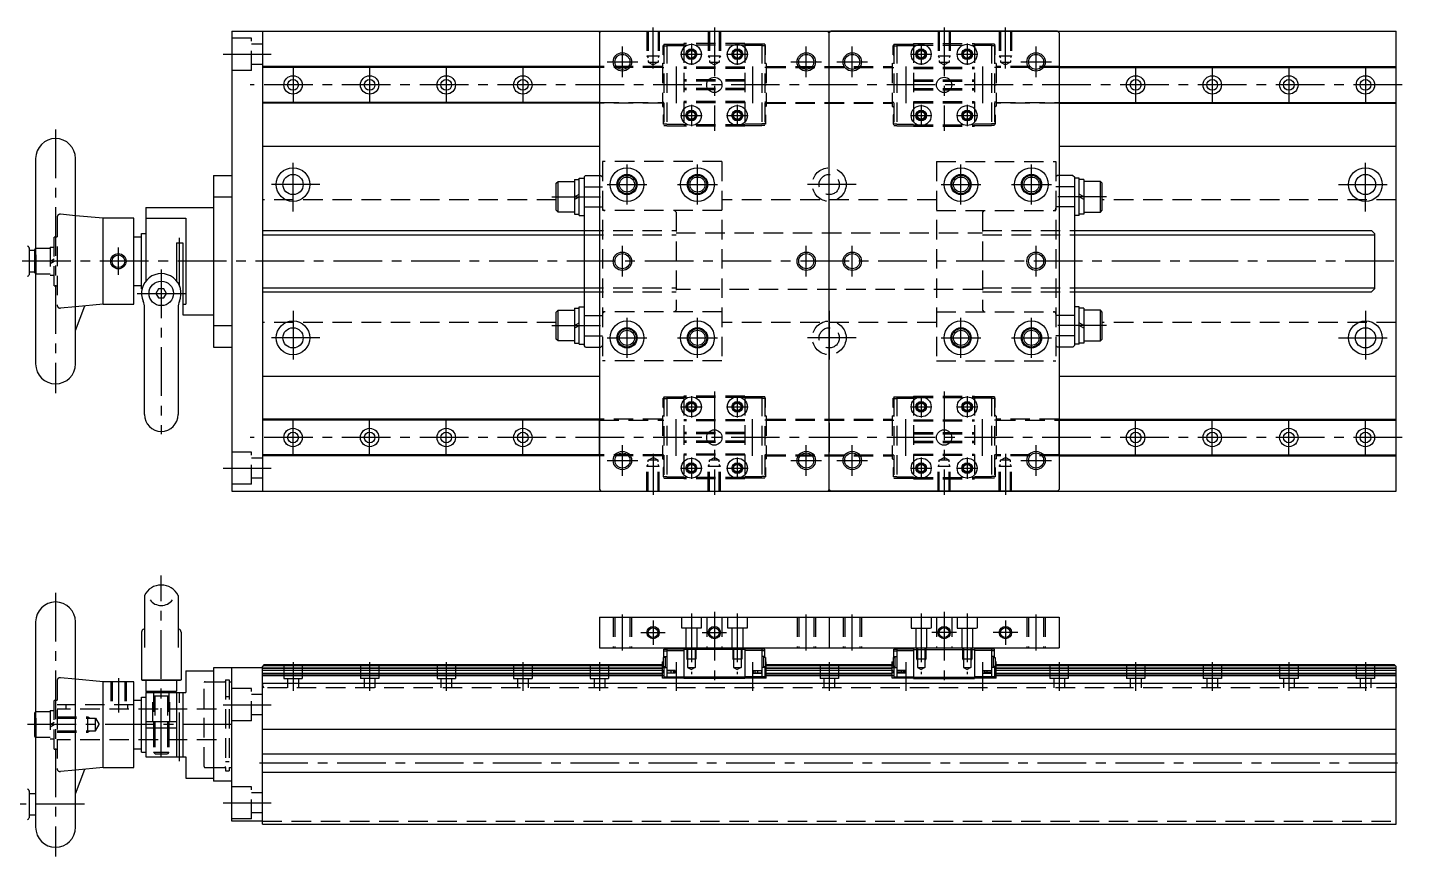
# Model space of a CAD drawing. Extents: x -2 to 727, y -8 to 277.
# Drawn here: x 277.2 to 726.6, y 7 to 277.3 of the extents above; entities that cross this region are included whole.
import ezdxf

# ---------------------------------------------------------------- set-up
doc = ezdxf.new("R2010")
doc.units = 0
doc.header["$LTSCALE"] = 0.5
doc.linetypes.add('CENTER', pattern=[50.8, 31.75, -6.35, 6.35, -6.35])
doc.linetypes.add('DASHED', pattern=[19.05, 12.7, -6.35])
for name, color, linetype in [('MSM_CENTER', 1, 'CENTER'), ('MSM_CONTINUOUS', 7, 'CONTINUOUS'), ('MSM_DASHED', 4, 'DASHED'), ('MSM_NARROW', 5, 'CONTINUOUS')]:
    doc.layers.add(name, color=color, linetype=linetype)

msp = doc.modelspace()

# ---------------------------------------------------------------- linework, layer by layer
at = {"layer": 'MSM_CENTER'}
for p, q in [((481.36, 264.01), (481.36, 277.34)), ((501.36, 277.34), (501.36, 243.64)), ((576.36, 277.34), (576.36, 243.64)), ((596.36, 264.01), (596.36, 277.34)), ((471.36, 261.14), (471.36, 271.14)), ((493.86, 272.14), (493.86, 265.14)), ((508.86, 272.14), (508.86, 265.14)), ((531.36, 261.14), (531.36, 271.14)), ((546.36, 261.14), (546.36, 271.14)), ((568.86, 272.14), (568.86, 265.14)), ((583.86, 272.14), (583.86, 265.14)), ((606.36, 261.14), (606.36, 271.14)), ((341.02, 268.64), (356.76, 268.64)), ((466.36, 266.14), (476.36, 266.14)), ((490.36, 268.64), (497.36, 268.64)), ((505.36, 268.64), (512.36, 268.64)), ((526.36, 266.14), (536.36, 266.14)), ((541.36, 266.14), (551.36, 266.14)), ((565.36, 268.64), (572.36, 268.64)), ((580.36, 268.64), (587.36, 268.64)), ((601.36, 266.14), (611.36, 266.14)), ((363.86, 264.64), (363.86, 252.64)), ((388.86, 264.64), (388.86, 252.64)), ((413.86, 264.64), (413.86, 252.64)), ((438.86, 264.64), (438.86, 252.64)), ((463.86, 264.64), (463.86, 252.64)), ((488.86, 264.64), (488.86, 252.64)), ((513.86, 264.64), (513.86, 252.64)), ((538.86, 253.84), (538.86, 263.44)), ((563.86, 264.64), (563.86, 252.64)), ((588.86, 264.64), (588.86, 252.64)), ((613.86, 264.64), (613.86, 252.64)), ((638.86, 264.64), (638.86, 252.64)), ((663.86, 264.64), (663.86, 252.64)), ((688.86, 264.64), (688.86, 252.64)), ((713.86, 264.64), (713.86, 252.64)), ((725.88, 258.64), (349.83, 258.64)), ((493.86, 252.14), (493.86, 245.14)), ((508.86, 252.14), (508.86, 245.14)), ((568.86, 252.14), (568.86, 245.14)), ((583.86, 252.14), (583.86, 245.14)), ((490.36, 248.64), (497.36, 248.64)), ((505.36, 248.64), (512.36, 248.64)), ((565.36, 248.64), (572.36, 248.64)), ((580.36, 248.64), (587.36, 248.64)), ((286.36, 244.14), (286.36, 158.14)), ((363.86, 217.34), (363.86, 234.94)), ((538.86, 217.34), (538.86, 234.94)), ((713.86, 217.34), (713.86, 234.94)), ((472.86, 219.64), (472.86, 232.64)), ((495.86, 219.64), (495.86, 232.64)), ((581.86, 219.64), (581.86, 232.64)), ((604.86, 219.64), (604.86, 232.64)), ((372.66, 226.14), (355.06, 226.14)), ((466.36, 226.14), (479.36, 226.14)), ((489.36, 226.14), (502.36, 226.14)), ((547.66, 226.14), (530.06, 226.14)), ((575.36, 226.14), (588.36, 226.14)), ((598.36, 226.14), (611.36, 226.14)), ((705.06, 226.14), (722.66, 226.14)), ((448.34, 222.14), (466.86, 222.14)), ((629.38, 222.14), (610.86, 222.14)), ((326.86, 192.99), (326.86, 208.81)), ((306.86, 196.64), (306.86, 205.64)), ((471.36, 196.14), (471.36, 206.14)), ((531.36, 196.14), (531.36, 206.14)), ((546.36, 196.14), (546.36, 206.14)), ((606.36, 196.14), (606.36, 206.14)), ((723.11, 201.14), (236.86, 201.14)), ((320.86, 198.47), (320.86, 144.76)), ((313.03, 190.64), (328.69, 190.64)), ((363.86, 184.94), (363.86, 167.34)), ((538.86, 184.94), (538.86, 167.34)), ((713.86, 184.94), (713.86, 167.34)), ((448.34, 180.14), (466.86, 180.14)), ((472.86, 169.64), (472.86, 182.64)), ((495.86, 169.64), (495.86, 182.64)), ((581.86, 169.64), (581.86, 182.64)), ((604.86, 169.64), (604.86, 182.64)), ((629.38, 180.14), (610.86, 180.14)), ((372.66, 176.14), (355.06, 176.14)), ((466.36, 176.14), (479.36, 176.14)), ((489.36, 176.14), (502.36, 176.14)), ((547.66, 176.14), (530.06, 176.14)), ((575.36, 176.14), (588.36, 176.14)), ((598.36, 176.14), (611.36, 176.14)), ((705.06, 176.14), (722.66, 176.14)), ((501.36, 158.64), (501.36, 124.93)), ((576.36, 158.64), (576.36, 124.93)), ((490.36, 153.64), (497.36, 153.64)), ((493.86, 157.14), (493.86, 150.14)), ((505.36, 153.64), (512.36, 153.64)), ((508.86, 157.14), (508.86, 150.14)), ((565.36, 153.64), (572.36, 153.64)), ((568.86, 157.14), (568.86, 150.14)), ((580.36, 153.64), (587.36, 153.64)), ((583.86, 157.14), (583.86, 150.14)), ((363.86, 137.64), (363.86, 149.64)), ((388.86, 137.64), (388.86, 149.64)), ((413.86, 137.64), (413.86, 149.64)), ((438.86, 137.64), (438.86, 149.64)), ((463.86, 137.64), (463.86, 149.64)), ((488.86, 137.64), (488.86, 149.64)), ((513.86, 137.64), (513.86, 149.64)), ((538.86, 148.44), (538.86, 138.84)), ((563.86, 137.64), (563.86, 149.64)), ((588.86, 137.64), (588.86, 149.64)), ((613.86, 137.64), (613.86, 149.64)), ((638.86, 137.64), (638.86, 149.64)), ((663.86, 137.64), (663.86, 149.64)), ((688.86, 137.64), (688.86, 149.64)), ((713.86, 137.64), (713.86, 149.64)), ((725.88, 143.64), (349.83, 143.64)), ((471.36, 131.14), (471.36, 141.14)), ((531.36, 131.14), (531.36, 141.14)), ((546.36, 131.14), (546.36, 141.14)), ((606.36, 131.14), (606.36, 141.14)), ((466.36, 136.14), (476.36, 136.14)), ((481.36, 138.27), (481.36, 124.93)), ((493.86, 137.14), (493.86, 130.14)), ((508.86, 137.14), (508.86, 130.14)), ((526.36, 136.14), (536.36, 136.14)), ((541.36, 136.14), (551.36, 136.14)), ((568.86, 137.14), (568.86, 130.14)), ((583.86, 137.14), (583.86, 130.14)), ((596.36, 138.27), (596.36, 124.93)), ((601.36, 136.14), (611.36, 136.14)), ((341.02, 133.64), (356.76, 133.64)), ((490.36, 133.64), (497.36, 133.64)), ((505.36, 133.64), (512.36, 133.64)), ((565.36, 133.64), (572.36, 133.64)), ((580.36, 133.64), (587.36, 133.64)), ((320.86, 39.5), (320.86, 98.6)), ((286.36, 93), (286.36, 7)), ((471.36, 74.12), (471.36, 85.88)), ((493.86, 86.23), (493.86, 66.42)), ((501.36, 86.75), (501.36, 63.5)), ((508.86, 86.23), (508.86, 66.42)), ((531.36, 74.12), (531.36, 85.88)), ((546.36, 74.12), (546.36, 85.88)), ((568.86, 86.23), (568.86, 66.42)), ((576.36, 86.75), (576.36, 63.5)), ((583.86, 86.23), (583.86, 66.42)), ((606.36, 74.12), (606.36, 85.88)), ((481.36, 84), (481.36, 76)), ((596.36, 84), (596.36, 76)), ((477.36, 80), (485.36, 80)), ((497.36, 80), (505.36, 80)), ((580.36, 80), (572.36, 80)), ((600.36, 80), (592.36, 80)), ((363.86, 70.32), (363.86, 60.98)), ((388.86, 70.32), (388.86, 60.98)), ((413.86, 70.32), (413.86, 60.98)), ((438.86, 70.32), (438.86, 60.98)), ((463.86, 70.32), (463.86, 60.98)), ((488.86, 70.32), (488.86, 60.98)), ((513.86, 70.32), (513.86, 60.98)), ((538.86, 70.32), (538.86, 60.98)), ((563.86, 70.32), (563.86, 60.98)), ((588.86, 70.32), (588.86, 60.98)), ((613.86, 70.32), (613.86, 60.98)), ((638.86, 70.32), (638.86, 60.98)), ((663.86, 70.32), (663.86, 60.98)), ((688.86, 70.32), (688.86, 60.98)), ((713.86, 70.32), (713.86, 60.98)), ((306.86, 65.11), (306.86, 53.98)), ((326.86, 38.07), (326.86, 61.95)), ((341.02, 56.5), (356.76, 56.5)), ((343.86, 50), (276.86, 50)), ((352.87, 37.5), (726.59, 37.5)), ((295.86, 24), (236.86, 24)), ((341.02, 24.5), (356.76, 24.5))]:
    msp.add_line(p, q, dxfattribs=at)
at = {"layer": 'MSM_CONTINUOUS'}
for p, q in [((343.86, 276.14), (343.86, 126.14)), ((343.86, 276.14), (723.86, 276.14)), ((353.86, 276.14), (353.86, 126.14)), ((463.86, 275.64), (464.36, 276.14)), ((463.86, 275.64), (463.86, 126.64)), ((464.36, 276.14), (538.36, 276.14)), ((538.86, 275.64), (538.36, 276.14)), ((538.86, 275.64), (539.36, 276.14)), ((538.86, 126.64), (538.86, 275.64)), ((613.36, 276.14), (539.36, 276.14)), ((613.86, 275.64), (613.36, 276.14)), ((613.86, 275.64), (613.86, 126.64)), ((723.86, 126.14), (723.86, 276.14)), ((463.86, 264.64), (353.86, 264.64)), ((463.86, 264.34), (353.86, 264.34)), ((613.86, 264.64), (723.86, 264.64)), ((613.86, 264.34), (723.86, 264.34)), ((463.86, 252.94), (353.86, 252.94)), ((463.86, 252.64), (353.86, 252.64)), ((613.86, 252.94), (723.86, 252.94)), ((613.86, 252.64), (723.86, 252.64)), ((353.86, 238.64), (463.86, 238.64)), ((613.86, 238.64), (723.86, 238.64)), ((279.86, 234.64), (279.86, 167.64)), ((292.86, 167.64), (292.86, 234.64)), ((337.86, 229.14), (343.86, 229.14)), ((337.86, 229.14), (337.86, 173.14)), ((449.76, 226.54), (450.36, 227.14)), ((449.76, 217.74), (449.76, 226.54)), ((450.36, 227.14), (455.76, 227.14)), ((450.36, 217.14), (450.36, 227.14)), ((455.76, 227.84), (457.26, 227.84)), ((455.76, 227.84), (455.76, 216.44)), ((457.26, 216.04), (457.26, 228.24)), ((457.26, 228.24), (458.86, 228.24)), ((459.36, 229.14), (458.86, 228.64)), ((458.86, 228.64), (458.86, 173.64)), ((459.36, 229.14), (463.86, 229.14)), ((618.36, 229.14), (613.86, 229.14)), ((618.36, 229.14), (618.86, 228.64)), ((618.86, 228.64), (618.86, 173.64)), ((620.46, 228.24), (618.86, 228.24)), ((620.46, 216.04), (620.46, 228.24)), ((621.96, 227.84), (620.46, 227.84)), ((621.96, 227.84), (621.96, 216.44)), ((627.36, 227.14), (621.96, 227.14)), ((627.96, 226.54), (627.36, 227.14)), ((627.36, 217.14), (627.36, 227.14)), ((627.96, 217.74), (627.96, 226.54)), ((337.86, 222.16), (343.86, 222.16)), ((455.76, 222.14), (457.26, 223)), ((455.76, 221.27), (457.26, 222.14)), ((621.96, 222.14), (620.46, 223)), ((621.96, 221.27), (620.46, 222.14)), ((301.86, 215.14), (292.86, 215.98)), ((315.86, 218.64), (315.86, 194.7)), ((315.86, 218.64), (337.86, 218.64)), ((450.36, 217.14), (449.76, 217.74)), ((455.76, 217.14), (450.36, 217.14)), ((455.76, 216.44), (457.26, 216.44)), ((457.26, 216.04), (458.86, 216.04)), ((620.46, 216.04), (618.86, 216.04)), ((621.96, 216.44), (620.46, 216.44)), ((621.96, 217.14), (627.36, 217.14)), ((627.36, 217.14), (627.96, 217.74)), ((301.86, 187.14), (301.86, 215.14)), ((311.86, 215.14), (301.86, 215.14)), ((311.86, 187.14), (311.86, 215.14)), ((315.86, 215.14), (328.86, 215.14)), ((328.86, 215.14), (328.86, 187.14)), ((311.86, 209.14), (314.36, 209.14)), ((314.36, 192.14), (314.36, 210.14)), ((314.36, 210.14), (315.86, 210.14)), ((325.86, 207.14), (325.86, 194.7)), ((325.86, 207.14), (327.86, 207.14)), ((327.86, 207.14), (327.86, 183.64)), ((353.86, 211.14), (458.86, 211.14)), ((618.86, 211.14), (715.86, 211.14)), ((715.86, 211.14), (716.86, 210.14)), ((716.86, 210.14), (716.86, 192.14)), ((277.86, 197.14), (277.86, 205.14)), ((279.56, 204.58), (277.86, 204.58)), ((279.56, 204.89), (279.86, 205.19)), ((279.56, 197.39), (279.56, 204.89)), ((277.86, 197.7), (279.56, 197.7)), ((279.86, 197.09), (279.56, 197.39)), ((314.36, 193.14), (311.86, 193.14)), ((314.36, 192.14), (314.59, 192.14)), ((320, 192.14), (319.13, 190.64)), ((319.13, 190.64), (320, 189.14)), ((321.73, 192.14), (320, 192.14)), ((320, 189.14), (321.73, 189.14)), ((322.59, 190.64), (321.73, 192.14)), ((321.73, 189.14), (322.59, 190.64)), ((353.86, 191.14), (458.86, 191.14)), ((618.86, 191.14), (715.86, 191.14)), ((716.86, 192.14), (715.86, 191.14)), ((301.86, 187.14), (292.86, 186.3)), ((292.86, 178.53), (295.87, 186.58)), ((301.86, 187.14), (311.86, 187.14)), ((315.36, 151.14), (315.36, 186.1)), ((326.37, 186.1), (326.37, 151.14)), ((327.86, 187.14), (328.86, 187.14)), ((449.76, 184.54), (450.36, 185.14)), ((449.76, 175.74), (449.76, 184.54)), ((450.36, 185.14), (455.76, 185.14)), ((450.36, 175.14), (450.36, 185.14)), ((455.76, 185.84), (457.26, 185.84)), ((455.76, 185.84), (455.76, 174.44)), ((457.26, 174.04), (457.26, 186.24)), ((457.26, 186.24), (458.86, 186.24)), ((620.46, 186.24), (618.86, 186.24)), ((620.46, 174.04), (620.46, 186.24)), ((621.96, 185.84), (620.46, 185.84)), ((621.96, 185.84), (621.96, 174.44)), ((627.36, 185.14), (621.96, 185.14)), ((627.96, 184.54), (627.36, 185.14)), ((627.36, 175.14), (627.36, 185.14)), ((627.96, 175.74), (627.96, 184.54)), ((327.86, 183.64), (337.86, 183.64)), ((337.86, 180.12), (343.86, 180.12)), ((455.76, 180.14), (457.26, 181)), ((455.76, 179.27), (457.26, 180.14)), ((621.96, 180.14), (620.46, 181)), ((621.96, 179.27), (620.46, 180.14)), ((450.36, 175.14), (449.76, 175.74)), ((627.36, 175.14), (627.96, 175.74)), ((337.86, 173.14), (343.86, 173.14)), ((455.76, 175.14), (450.36, 175.14)), ((455.76, 174.44), (457.26, 174.44)), ((457.26, 174.04), (458.86, 174.04)), ((459.36, 173.14), (458.86, 173.64)), ((459.36, 173.14), (463.86, 173.14)), ((618.36, 173.14), (613.86, 173.14)), ((618.36, 173.14), (618.86, 173.64)), ((620.46, 174.04), (618.86, 174.04)), ((621.96, 174.44), (620.46, 174.44)), ((621.96, 175.14), (627.36, 175.14)), ((353.86, 163.64), (463.86, 163.64)), ((613.86, 163.64), (723.86, 163.64)), ((463.86, 149.64), (353.86, 149.64)), ((463.86, 149.34), (353.86, 149.34)), ((613.86, 149.64), (723.86, 149.64)), ((613.86, 149.34), (723.86, 149.34)), ((463.86, 137.94), (353.86, 137.94)), ((463.86, 137.64), (353.86, 137.64)), ((613.86, 137.94), (723.86, 137.94)), ((613.86, 137.64), (723.86, 137.64)), ((343.86, 126.14), (723.86, 126.14)), ((463.86, 126.64), (464.36, 126.14)), ((464.36, 126.14), (538.36, 126.14)), ((538.86, 126.64), (538.36, 126.14)), ((538.86, 126.64), (539.36, 126.14)), ((613.36, 126.14), (539.36, 126.14)), ((613.86, 126.64), (613.36, 126.14)), ((315.36, 92.15), (315.36, 75.17)), ((326.37, 92.15), (326.37, 75.17)), ((279.86, 83.5), (279.86, 16.5)), ((292.86, 16.5), (292.86, 83.5)), ((315.15, 81.13), (315.36, 81.19)), ((326.58, 81.13), (326.37, 81.19)), ((463.86, 85), (463.86, 75)), ((463.86, 85), (613.86, 85)), ((538.86, 85), (538.86, 75)), ((613.86, 85), (613.86, 75)), ((314.42, 80.17), (314.42, 64.59)), ((327.3, 80.17), (327.3, 64.59)), ((463.86, 75), (613.86, 75)), ((484.91, 71.9), (484.91, 74.6)), ((484.91, 74.6), (485.91, 74.6)), ((484.91, 74.1), (485.91, 74.1)), ((484.91, 72.2), (485.91, 72.2)), ((485.31, 72.2), (485.31, 68.6)), ((485.91, 74.7), (485.91, 65.1)), ((485.91, 74.7), (491.41, 74.7)), ((485.91, 74.2), (491.41, 74.2)), ((491.41, 75), (491.41, 65)), ((511.31, 74.5), (491.41, 74.5)), ((511.31, 75), (511.31, 65)), ((516.81, 74.7), (511.31, 74.7)), ((516.81, 74.2), (511.31, 74.2)), ((516.81, 74.7), (516.81, 65.1)), ((517.81, 74.6), (516.81, 74.6)), ((517.81, 74.1), (516.81, 74.1)), ((517.81, 72.2), (516.81, 72.2)), ((517.41, 72.2), (517.41, 68.6)), ((517.81, 71.9), (517.81, 74.6)), ((559.91, 71.9), (559.91, 74.6)), ((559.91, 74.6), (560.91, 74.6)), ((559.91, 74.1), (560.91, 74.1)), ((559.91, 72.2), (560.91, 72.2)), ((560.31, 72.2), (560.31, 68.6)), ((560.91, 74.7), (560.91, 65.1)), ((560.91, 74.7), (566.41, 74.7)), ((560.91, 74.2), (566.41, 74.2)), ((566.41, 75), (566.41, 65)), ((566.41, 74.5), (586.31, 74.5)), ((586.31, 75), (586.31, 65)), ((591.81, 74.7), (586.31, 74.7)), ((591.81, 74.2), (586.31, 74.2)), ((591.81, 74.7), (591.81, 65.1)), ((592.81, 74.6), (591.81, 74.6)), ((592.81, 74.1), (591.81, 74.1)), ((592.81, 72.2), (591.81, 72.2)), ((592.41, 72.2), (592.41, 68.6)), ((592.81, 71.9), (592.81, 74.6)), ((328.86, 67.5), (337.86, 67.5)), ((328.86, 67.5), (328.86, 60.5)), ((337.86, 68.5), (337.86, 31.5)), ((353.86, 68.5), (337.86, 68.5)), ((343.86, 18.5), (343.86, 68.5)), ((354.36, 69.5), (353.86, 69)), ((353.86, 17.5), (353.86, 69)), ((484.41, 68.46), (353.86, 68.46)), ((484.41, 68.25), (353.86, 68.25)), ((484.41, 67.7), (353.86, 67.7)), ((484.41, 69.2), (354.06, 69.2)), ((484.41, 69.5), (354.36, 69.5)), ((484.41, 70.43), (484.71, 70.61)), ((484.41, 65.1), (484.41, 70.43)), ((484.41, 69.13), (484.71, 69.13)), ((484.91, 68.51), (484.41, 68.51)), ((484.91, 67.38), (484.41, 67.64)), ((484.91, 67.29), (484.41, 67.55)), ((484.71, 71.9), (484.71, 68.9)), ((485.31, 71.9), (484.71, 71.9)), ((484.71, 68.9), (485.31, 68.9)), ((484.91, 68.9), (484.91, 65.1)), ((484.91, 68.6), (485.91, 68.6)), ((488.61, 67.6), (485.91, 67.6)), ((488.11, 67.55), (486.26, 67.55)), ((486.71, 67.55), (486.71, 67.6)), ((487.17, 67.55), (487.17, 67.6)), ((487.31, 66.85), (487.31, 67.55)), ((488.11, 66.85), (488.11, 67.55)), ((488.61, 66.8), (488.61, 67.6)), ((514.11, 67.6), (516.81, 67.6)), ((514.11, 66.8), (514.11, 67.6)), ((516.46, 67.55), (514.61, 67.55)), ((514.61, 67.55), (514.61, 66.85)), ((515.41, 67.55), (515.41, 66.85)), ((515.55, 67.55), (515.55, 67.6)), ((516.01, 67.55), (516.01, 67.6)), ((517.81, 68.6), (516.81, 68.6)), ((518.01, 71.9), (517.41, 71.9)), ((517.41, 68.9), (518.01, 68.9)), ((517.81, 68.9), (517.81, 65.1)), ((517.81, 68.51), (518.31, 68.51)), ((517.81, 67.38), (518.31, 67.64)), ((517.81, 67.29), (518.31, 67.55)), ((518.01, 71.9), (518.01, 68.9)), ((518.31, 70.43), (518.01, 70.61)), ((518.31, 69.13), (518.01, 69.13)), ((518.31, 65.1), (518.31, 70.43)), ((559.41, 69.5), (518.31, 69.5)), ((559.41, 69.2), (518.31, 69.2)), ((559.41, 68.46), (518.31, 68.46)), ((559.41, 68.25), (518.31, 68.25)), ((559.41, 67.7), (518.31, 67.7)), ((559.41, 70.43), (559.71, 70.61)), ((559.41, 65.1), (559.41, 70.43)), ((559.41, 69.13), (559.71, 69.13)), ((559.91, 68.51), (559.41, 68.51)), ((559.91, 67.38), (559.41, 67.64)), ((559.91, 67.29), (559.41, 67.55)), ((559.71, 71.9), (560.31, 71.9)), ((559.71, 71.9), (559.71, 68.9)), ((560.31, 68.9), (559.71, 68.9)), ((559.91, 68.9), (559.91, 65.1)), ((559.91, 68.6), (560.91, 68.6)), ((563.61, 67.6), (560.91, 67.6)), ((561.26, 67.55), (563.11, 67.55)), ((561.71, 67.55), (561.71, 67.6)), ((562.17, 67.55), (562.17, 67.6)), ((562.31, 67.55), (562.31, 66.85)), ((563.11, 67.55), (563.11, 66.85)), ((563.61, 66.8), (563.61, 67.6)), ((589.11, 67.6), (591.81, 67.6)), ((589.11, 66.8), (589.11, 67.6)), ((589.61, 66.85), (589.61, 67.55)), ((589.61, 67.55), (591.46, 67.55)), ((590.41, 66.85), (590.41, 67.55)), ((590.55, 67.55), (590.55, 67.6)), ((591.01, 67.55), (591.01, 67.6)), ((592.81, 68.6), (591.81, 68.6)), ((592.41, 71.9), (593.01, 71.9)), ((593.01, 68.9), (592.41, 68.9)), ((592.81, 68.9), (592.81, 65.1)), ((592.81, 68.51), (593.31, 68.51)), ((592.81, 67.38), (593.31, 67.64)), ((592.81, 67.29), (593.31, 67.55)), ((593.01, 71.9), (593.01, 68.9)), ((593.31, 70.43), (593.01, 70.61)), ((593.31, 69.13), (593.01, 69.13)), ((593.31, 65.1), (593.31, 70.43)), ((723.36, 69.5), (593.31, 69.5)), ((723.66, 69.2), (593.31, 69.2)), ((723.86, 68.46), (593.31, 68.46)), ((723.86, 68.25), (593.31, 68.25)), ((723.86, 67.7), (593.31, 67.7)), ((723.36, 69.5), (723.86, 69)), ((723.86, 17.5), (723.86, 69)), ((301.86, 64), (292.86, 64.84)), ((301.86, 36), (301.86, 64)), ((311.86, 64), (301.86, 64)), ((311.86, 36), (311.86, 64)), ((314.42, 64.59), (314.62, 64.5)), ((314.42, 64.59), (327.3, 64.59)), ((314.62, 64.5), (327.1, 64.5)), ((315.86, 64.5), (315.86, 60.87)), ((325.86, 64.5), (325.86, 60.87)), ((327.3, 64.59), (327.1, 64.5)), ((484.41, 66.7), (353.86, 66.7)), ((484.41, 66.15), (353.86, 66.15)), ((484.41, 65.94), (353.86, 65.94)), ((353.86, 63.5), (723.86, 63.5)), ((484.91, 67.11), (484.41, 66.85)), ((484.91, 67.02), (484.41, 66.76)), ((484.91, 65.89), (484.41, 65.89)), ((491.41, 65.1), (484.41, 65.1)), ((484.91, 67.11), (484.91, 67.11)), ((484.91, 65.6), (491.41, 65.6)), ((488.61, 66.8), (485.91, 66.8)), ((486.26, 66.85), (488.11, 66.85)), ((486.71, 66.8), (486.71, 66.85)), ((487.17, 66.8), (487.17, 66.85)), ((511.31, 65.5), (491.41, 65.5)), ((511.31, 65), (491.41, 65)), ((517.81, 65.6), (511.31, 65.6)), ((518.31, 65.1), (511.31, 65.1)), ((514.11, 66.8), (516.81, 66.8)), ((514.61, 66.85), (516.46, 66.85)), ((515.55, 66.8), (515.55, 66.85)), ((516.01, 66.8), (516.01, 66.85)), ((517.81, 67.11), (518.31, 66.85)), ((517.81, 67.11), (517.81, 67.11)), ((517.81, 67.02), (518.31, 66.76)), ((517.81, 65.89), (518.31, 65.89)), ((559.41, 66.7), (518.31, 66.7)), ((559.41, 66.15), (518.31, 66.15)), ((559.41, 65.94), (518.31, 65.94)), ((559.91, 67.11), (559.41, 66.85)), ((559.91, 67.02), (559.41, 66.76)), ((559.91, 65.89), (559.41, 65.89)), ((566.41, 65.1), (559.41, 65.1)), ((559.91, 67.11), (559.91, 67.11)), ((559.91, 65.6), (566.41, 65.6)), ((563.61, 66.8), (560.91, 66.8)), ((563.11, 66.85), (561.26, 66.85)), ((561.71, 66.8), (561.71, 66.85)), ((562.17, 66.8), (562.17, 66.85)), ((566.41, 65.5), (586.31, 65.5)), ((566.41, 65), (586.31, 65)), ((592.81, 65.6), (586.31, 65.6)), ((593.31, 65.1), (586.31, 65.1)), ((589.11, 66.8), (591.81, 66.8)), ((591.46, 66.85), (589.61, 66.85)), ((590.55, 66.8), (590.55, 66.85)), ((591.01, 66.8), (591.01, 66.85)), ((592.81, 67.11), (592.81, 67.11)), ((592.81, 67.11), (593.31, 66.85)), ((592.81, 67.02), (593.31, 66.76)), ((592.81, 65.89), (593.31, 65.89)), ((723.86, 66.7), (593.31, 66.7)), ((723.86, 66.15), (593.31, 66.15)), ((723.86, 65.94), (593.31, 65.94)), ((314.36, 41), (314.36, 59)), ((314.36, 59), (315.86, 59)), ((315.86, 60.87), (325.86, 60.87)), ((316.23, 60.5), (315.86, 60.87)), ((315.86, 60.5), (315.86, 39.5)), ((315.86, 60.5), (328.86, 60.5)), ((325.5, 60.5), (325.86, 60.87)), ((325.86, 60.5), (325.86, 39.5)), ((327.86, 60.5), (327.86, 39.5)), ((279.56, 53.75), (279.86, 54.05)), ((311.86, 58), (314.36, 58)), ((279.56, 46.25), (279.56, 53.75)), ((315.86, 51), (325.86, 51)), ((318.36, 51), (318.36, 49)), ((323.36, 51), (323.36, 49)), ((279.86, 45.95), (279.56, 46.25)), ((315.86, 49), (325.86, 49)), ((353.86, 48.5), (723.86, 48.5)), ((314.36, 42), (311.86, 42)), ((314.36, 41), (315.86, 41)), ((353.86, 40.5), (723.86, 40.5)), ((301.86, 36), (292.86, 35.16)), ((301.86, 36), (311.86, 36)), ((315.86, 39.5), (328.86, 39.5)), ((328.86, 39.5), (328.86, 32.5)), ((292.86, 27.39), (295.87, 35.44)), ((328.86, 32.5), (337.86, 32.5)), ((343.86, 31.5), (337.86, 31.5)), ((353.86, 34.5), (723.86, 34.5)), ((277.86, 20), (277.86, 28)), ((279.86, 27.44), (277.86, 27.44)), ((277.86, 20.56), (279.86, 20.56)), ((353.86, 18.5), (343.86, 18.5)), ((353.86, 17.5), (723.86, 17.5))]:
    msp.add_line(p, q, dxfattribs=at)
for centre, radius in [((493.86, 268.64), 3.25), ((493.86, 268.64), 1.75), ((493.86, 268.64), 1.23), ((508.86, 268.64), 3.25), ((508.86, 268.64), 1.75), ((508.86, 268.64), 1.23), ((568.86, 268.64), 3.25), ((568.86, 268.64), 1.75), ((568.86, 268.64), 1.23), ((583.86, 268.64), 3.25), ((583.86, 268.64), 1.75), ((583.86, 268.64), 1.23), ((471.36, 266.14), 2.46), ((531.36, 266.14), 2.46), ((546.36, 266.14), 2.46), ((606.36, 266.14), 2.46), ((363.86, 258.64), 3), ((388.86, 258.64), 3), ((413.86, 258.64), 3), ((438.86, 258.64), 3), ((501.36, 258.64), 2.5), ((576.36, 258.64), 2.5), ((638.86, 258.64), 3), ((663.86, 258.64), 3), ((688.86, 258.64), 3), ((713.86, 258.64), 3), ((363.86, 258.64), 1.75), ((388.86, 258.64), 1.75), ((413.86, 258.64), 1.75), ((438.86, 258.64), 1.75), ((638.86, 258.64), 1.75), ((663.86, 258.64), 1.75), ((688.86, 258.64), 1.75), ((713.86, 258.64), 1.75), ((493.86, 248.64), 3.25), ((508.86, 248.64), 3.25), ((568.86, 248.64), 3.25), ((583.86, 248.64), 3.25), ((493.86, 248.64), 1.75), ((493.86, 248.64), 1.23), ((508.86, 248.64), 1.75), ((508.86, 248.64), 1.23), ((568.86, 248.64), 1.75), ((568.86, 248.64), 1.23), ((583.86, 248.64), 1.75), ((583.86, 248.64), 1.23), ((363.86, 226.14), 5.5), ((363.86, 226.14), 3.3), ((472.86, 226.14), 5.5), ((472.86, 226.14), 3.3), ((495.86, 226.14), 5.5), ((495.86, 226.14), 3.3), ((581.86, 226.14), 5.5), ((581.86, 226.14), 3.3), ((604.86, 226.14), 5.5), ((604.86, 226.14), 3.3), ((713.86, 226.14), 5.5), ((713.86, 226.14), 3.3), ((472.86, 226.14), 2.46), ((495.86, 226.14), 2.46), ((581.86, 226.14), 2.46), ((604.86, 226.14), 2.46), ((306.86, 201.14), 2.07), ((471.36, 201.14), 2.46), ((531.36, 201.14), 2.46), ((546.36, 201.14), 2.46), ((606.36, 201.14), 2.46), ((320.86, 190.64), 4), ((363.86, 176.14), 5.5), ((472.86, 176.14), 5.5), ((495.86, 176.14), 5.5), ((581.86, 176.14), 5.5), ((604.86, 176.14), 5.5), ((713.86, 176.14), 5.5), ((363.86, 176.14), 3.3), ((472.86, 176.14), 3.3), ((472.86, 176.14), 2.46), ((495.86, 176.14), 3.3), ((495.86, 176.14), 2.46), ((581.86, 176.14), 3.3), ((581.86, 176.14), 2.46), ((604.86, 176.14), 3.3), ((604.86, 176.14), 2.46), ((713.86, 176.14), 3.3), ((493.86, 153.64), 3.25), ((493.86, 153.64), 1.75), ((493.86, 153.64), 1.23), ((508.86, 153.64), 3.25), ((508.86, 153.64), 1.75), ((508.86, 153.64), 1.23), ((568.86, 153.64), 3.25), ((568.86, 153.64), 1.75), ((568.86, 153.64), 1.23), ((583.86, 153.64), 3.25), ((583.86, 153.64), 1.75), ((583.86, 153.64), 1.23), ((363.86, 143.64), 3), ((363.86, 143.64), 1.75), ((388.86, 143.64), 3), ((388.86, 143.64), 1.75), ((413.86, 143.64), 3), ((413.86, 143.64), 1.75), ((438.86, 143.64), 3), ((438.86, 143.64), 1.75), ((501.36, 143.64), 2.5), ((576.36, 143.64), 2.5), ((638.86, 143.64), 3), ((638.86, 143.64), 1.75), ((663.86, 143.64), 3), ((663.86, 143.64), 1.75), ((688.86, 143.64), 3), ((688.86, 143.64), 1.75), ((713.86, 143.64), 3), ((713.86, 143.64), 1.75), ((471.36, 136.14), 2.46), ((493.86, 133.64), 3.25), ((493.86, 133.64), 1.75), ((493.86, 133.64), 1.23), ((508.86, 133.64), 3.25), ((508.86, 133.64), 1.75), ((508.86, 133.64), 1.23), ((531.36, 136.14), 2.46), ((546.36, 136.14), 2.46), ((568.86, 133.64), 3.25), ((568.86, 133.64), 1.75), ((568.86, 133.64), 1.23), ((583.86, 133.64), 3.25), ((583.86, 133.64), 1.75), ((583.86, 133.64), 1.23), ((606.36, 136.14), 2.46), ((481.36, 80), 1.62), ((501.36, 80), 1.62), ((576.36, 80), 1.62), ((596.36, 80), 1.62)]:
    msp.add_circle(centre, radius, dxfattribs=at)
for centre, radius, start, end in [((286.36, 234.64), 6.5, 0, 180), ((276.86, 205.14), 1, 0, 69.2298), ((276.86, 197.14), 1, 290.7702, 0), ((320.86, 190.64), 6.44, 336.6341, 203.3659), ((310.36, 186.1), 5, 0, 23.3659), ((331.37, 186.1), 5, 156.6341, 180), ((286.36, 167.64), 6.5, 180, 0), ((320.86, 151.14), 5.5, 180, 0), ((320.86, 89.31), 6.2, 27.3186, 152.6814), ((286.36, 83.5), 6.5, 0, 180), ((320.86, 93.45), 4.6, 216.9899, 323.0101), ((315.42, 80.17), 1, 105.7247, 180), ((326.3, 80.17), 1, 0, 74.2753), ((486.26, 67.2), 0.35, 90, 270), ((516.46, 67.2), 0.35, 270, 90), ((561.26, 67.2), 0.35, 90, 270), ((591.46, 67.2), 0.35, 270, 90), ((276.86, 28), 1, 0, 69.2298), ((276.86, 20), 1, 290.7702, 0), ((286.36, 16.5), 6.5, 180, 0)]:
    msp.add_arc(centre, radius, start, end, dxfattribs=at)
at = {"layer": 'MSM_DASHED'}
for p, q in [((479.36, 276.14), (479.36, 268.14)), ((479.74, 276.14), (479.74, 266.07)), ((482.98, 276.14), (482.98, 266.07)), ((483.36, 276.14), (483.36, 268.14)), ((499.36, 276.14), (499.36, 268.14)), ((499.74, 276.14), (499.74, 266.07)), ((502.98, 276.14), (502.98, 266.07)), ((503.36, 276.14), (503.36, 268.14)), ((574.36, 276.14), (574.36, 268.14)), ((574.74, 276.14), (574.74, 266.07)), ((577.98, 276.14), (577.98, 266.07)), ((578.36, 276.14), (578.36, 268.14)), ((594.36, 276.14), (594.36, 268.14)), ((594.74, 276.14), (594.74, 266.07)), ((597.98, 276.14), (597.98, 266.07)), ((598.36, 276.14), (598.36, 268.14)), ((350.36, 273.89), (343.86, 273.89)), ((350.36, 263.39), (350.36, 273.89)), ((353.86, 271.94), (350.36, 271.94)), ((484.71, 268.44), (484.71, 271.44)), ((484.71, 271.44), (484.91, 271.44)), ((484.91, 271.89), (485.91, 271.89)), ((484.91, 271.89), (484.91, 245.39)), ((484.91, 271.39), (485.91, 271.39)), ((485.91, 271.94), (485.91, 245.34)), ((485.91, 271.94), (491.41, 271.94)), ((485.91, 271.44), (491.41, 271.44)), ((511.31, 272.14), (491.41, 272.14)), ((491.41, 272.14), (491.41, 245.14)), ((511.31, 271.64), (491.41, 271.64)), ((511.31, 272.14), (511.31, 245.14)), ((516.81, 271.94), (511.31, 271.94)), ((516.81, 271.44), (511.31, 271.44)), ((516.81, 271.94), (516.81, 245.34)), ((517.81, 271.89), (516.81, 271.89)), ((517.81, 271.39), (516.81, 271.39)), ((517.81, 271.89), (517.81, 245.39)), ((517.81, 271.44), (518.01, 271.44)), ((518.01, 268.44), (518.01, 271.44)), ((559.91, 271.44), (559.71, 271.44)), ((559.71, 268.44), (559.71, 271.44)), ((559.91, 271.89), (560.91, 271.89)), ((559.91, 271.89), (559.91, 245.39)), ((559.91, 271.39), (560.91, 271.39)), ((560.91, 271.94), (566.41, 271.94)), ((560.91, 271.94), (560.91, 245.34)), ((560.91, 271.44), (566.41, 271.44)), ((566.41, 272.14), (586.31, 272.14)), ((566.41, 272.14), (566.41, 245.14)), ((566.41, 271.64), (586.31, 271.64)), ((586.31, 272.14), (586.31, 245.14)), ((591.81, 271.94), (586.31, 271.94)), ((591.81, 271.44), (586.31, 271.44)), ((591.81, 271.94), (591.81, 245.34)), ((592.81, 271.89), (591.81, 271.89)), ((592.81, 271.39), (591.81, 271.39)), ((592.81, 271.89), (592.81, 245.39)), ((593.01, 271.44), (592.81, 271.44)), ((593.01, 268.44), (593.01, 271.44)), ((353.86, 265.34), (350.36, 265.34)), ((479.36, 268.14), (483.36, 268.14)), ((479.36, 268.14), (479.74, 267.48)), ((479.74, 266.07), (482.98, 266.07)), ((479.74, 266.07), (481.36, 265.14)), ((482.98, 266.07), (481.36, 265.14)), ((483.36, 268.14), (482.98, 267.48)), ((484.41, 265.57), (484.91, 265.87)), ((484.41, 265.57), (484.41, 251.71)), ((484.91, 268.44), (484.71, 268.44)), ((499.36, 268.14), (503.36, 268.14)), ((499.36, 268.14), (499.74, 267.48)), ((499.74, 266.07), (502.98, 266.07)), ((499.74, 266.07), (501.36, 265.14)), ((502.98, 266.07), (501.36, 265.14)), ((503.36, 268.14), (502.98, 267.48)), ((518.01, 268.44), (517.81, 268.44)), ((518.31, 265.57), (517.81, 265.87)), ((518.31, 265.57), (518.31, 251.71)), ((559.41, 265.57), (559.91, 265.87)), ((559.41, 265.57), (559.41, 251.71)), ((559.71, 268.44), (559.91, 268.44)), ((574.36, 268.14), (578.36, 268.14)), ((574.36, 268.14), (574.74, 267.48)), ((574.74, 266.07), (577.98, 266.07)), ((574.74, 266.07), (576.36, 265.14)), ((577.98, 266.07), (576.36, 265.14)), ((578.36, 268.14), (577.98, 267.48)), ((592.81, 268.44), (593.01, 268.44)), ((593.31, 265.57), (592.81, 265.87)), ((593.31, 265.57), (593.31, 251.71)), ((594.36, 268.14), (598.36, 268.14)), ((594.36, 268.14), (594.74, 267.48)), ((594.74, 266.07), (597.98, 266.07)), ((594.74, 266.07), (596.36, 265.14)), ((597.98, 266.07), (596.36, 265.14)), ((598.36, 268.14), (597.98, 267.48)), ((350.36, 263.39), (343.86, 263.39)), ((484.41, 264.64), (463.86, 264.64)), ((484.41, 264.34), (463.86, 264.34)), ((484.41, 264.27), (484.91, 264.27)), ((511.31, 264.44), (491.41, 264.44)), ((511.31, 264.04), (491.41, 264.04)), ((518.31, 264.27), (517.81, 264.27)), ((518.31, 264.64), (559.41, 264.64)), ((518.31, 264.34), (559.41, 264.34)), ((559.41, 264.27), (559.91, 264.27)), ((566.41, 264.44), (586.31, 264.44)), ((566.41, 264.04), (586.31, 264.04)), ((593.31, 264.27), (592.81, 264.27)), ((613.86, 264.64), (593.31, 264.64)), ((613.86, 264.34), (593.31, 264.34)), ((484.91, 258.64), (484.41, 258.64)), ((511.31, 260.24), (491.41, 260.24)), ((511.31, 259.84), (491.41, 259.84)), ((511.31, 257.44), (491.41, 257.44)), ((511.31, 257.04), (491.41, 257.04)), ((517.81, 258.64), (518.31, 258.64)), ((559.91, 258.64), (559.41, 258.64)), ((566.41, 260.24), (586.31, 260.24)), ((566.41, 259.84), (586.31, 259.84)), ((566.41, 257.44), (586.31, 257.44)), ((566.41, 257.04), (586.31, 257.04)), ((592.81, 258.64), (593.31, 258.64)), ((463.86, 252.94), (484.41, 252.94)), ((484.41, 252.64), (463.86, 252.64)), ((484.41, 253.01), (484.91, 253.01)), ((484.41, 251.71), (484.91, 251.41)), ((511.31, 253.24), (491.41, 253.24)), ((511.31, 252.84), (491.41, 252.84)), ((518.31, 253.01), (517.81, 253.01)), ((518.31, 251.71), (517.81, 251.41)), ((518.31, 252.94), (559.41, 252.94)), ((518.31, 252.64), (559.41, 252.64)), ((559.41, 253.01), (559.91, 253.01)), ((559.41, 251.71), (559.91, 251.41)), ((566.41, 253.24), (586.31, 253.24)), ((566.41, 252.84), (586.31, 252.84)), ((593.31, 253.01), (592.81, 253.01)), ((593.31, 251.71), (592.81, 251.41)), ((593.31, 252.94), (613.86, 252.94)), ((613.86, 252.64), (593.31, 252.64)), ((484.71, 248.84), (484.71, 245.84)), ((484.71, 248.84), (484.91, 248.84)), ((517.81, 248.84), (518.01, 248.84)), ((518.01, 248.84), (518.01, 245.84)), ((559.91, 248.84), (559.71, 248.84)), ((559.71, 248.84), (559.71, 245.84)), ((593.01, 248.84), (592.81, 248.84)), ((593.01, 248.84), (593.01, 245.84)), ((484.91, 245.84), (484.71, 245.84)), ((484.91, 245.89), (485.91, 245.89)), ((484.91, 245.39), (485.91, 245.39)), ((485.91, 245.84), (491.41, 245.84)), ((485.91, 245.34), (491.41, 245.34)), ((511.31, 245.64), (491.41, 245.64)), ((511.31, 245.14), (491.41, 245.14)), ((516.81, 245.84), (511.31, 245.84)), ((516.81, 245.34), (511.31, 245.34)), ((517.81, 245.89), (516.81, 245.89)), ((517.81, 245.39), (516.81, 245.39)), ((518.01, 245.84), (517.81, 245.84)), ((559.71, 245.84), (559.91, 245.84)), ((559.91, 245.89), (560.91, 245.89)), ((559.91, 245.39), (560.91, 245.39)), ((560.91, 245.84), (566.41, 245.84)), ((560.91, 245.34), (566.41, 245.34)), ((566.41, 245.64), (586.31, 245.64)), ((566.41, 245.14), (586.31, 245.14)), ((591.81, 245.84), (586.31, 245.84)), ((591.81, 245.34), (586.31, 245.34)), ((592.81, 245.89), (591.81, 245.89)), ((592.81, 245.39), (591.81, 245.39)), ((592.81, 245.84), (593.01, 245.84)), ((464.86, 233.64), (464.86, 168.64)), ((503.86, 233.64), (464.86, 233.64)), ((503.86, 233.64), (503.86, 168.64)), ((573.86, 233.64), (573.86, 168.64)), ((573.86, 233.64), (612.86, 233.64)), ((612.86, 233.64), (612.86, 168.64)), ((458.86, 225.44), (464.86, 225.44)), ((463.86, 229.14), (464.36, 229.14)), ((464.36, 229.14), (464.86, 228.64)), ((613.36, 229.14), (612.86, 228.64)), ((618.86, 225.44), (612.86, 225.44)), ((613.86, 229.14), (613.36, 229.14)), ((449.76, 221.14), (353.86, 221.14)), ((573.86, 221.14), (503.86, 221.14)), ((723.86, 221.14), (627.96, 221.14)), ((292.86, 215.98), (287.95, 216.44)), ((458.86, 218.84), (464.86, 218.84)), ((503.86, 217.64), (464.86, 217.64)), ((488.36, 217.64), (488.86, 217.14)), ((488.86, 217.14), (488.86, 185.14)), ((573.86, 217.64), (612.86, 217.64)), ((589.36, 217.64), (588.86, 217.14)), ((588.86, 217.14), (588.86, 185.14)), ((618.86, 218.84), (612.86, 218.84)), ((286.86, 215.44), (286.86, 186.84)), ((285.86, 193.14), (285.86, 209.14)), ((285.86, 209.14), (286.86, 209.14)), ((458.86, 211.14), (488.86, 211.14)), ((458.86, 209.78), (488.86, 209.78)), ((488.86, 210.39), (588.86, 210.39)), ((588.86, 211.14), (618.86, 211.14)), ((588.86, 209.78), (618.86, 209.78)), ((279.86, 204.58), (279.56, 204.58)), ((279.86, 205.19), (280.06, 205.39)), ((280.06, 205.39), (284.56, 205.39)), ((280.06, 196.89), (280.06, 205.39)), ((284.56, 205.74), (285.86, 205.74)), ((284.56, 205.74), (284.56, 196.54)), ((284.56, 201.14), (285.86, 201.89)), ((284.56, 200.39), (285.86, 201.14)), ((279.56, 197.7), (279.86, 197.7)), ((280.06, 196.89), (279.86, 197.09)), ((284.56, 196.89), (280.06, 196.89)), ((284.56, 196.54), (285.86, 196.54)), ((285.86, 193.14), (286.86, 193.14)), ((458.86, 192.49), (488.86, 192.49)), ((458.86, 191.14), (488.86, 191.14)), ((588.86, 191.89), (488.86, 191.89)), ((588.86, 192.49), (618.86, 192.49)), ((588.86, 191.14), (618.86, 191.14)), ((292.86, 186.3), (287.95, 185.84)), ((503.86, 184.64), (464.86, 184.64)), ((488.86, 185.14), (488.36, 184.64)), ((573.86, 184.64), (612.86, 184.64)), ((588.86, 185.14), (589.36, 184.64)), ((449.76, 181.14), (353.86, 181.14)), ((458.86, 183.44), (464.86, 183.44)), ((573.86, 181.14), (503.86, 181.14)), ((618.86, 183.44), (612.86, 183.44)), ((723.86, 181.14), (627.96, 181.14)), ((458.86, 176.84), (464.86, 176.84)), ((618.86, 176.84), (612.86, 176.84)), ((463.86, 173.14), (464.36, 173.14)), ((464.36, 173.14), (464.86, 173.64)), ((613.36, 173.14), (612.86, 173.64)), ((613.86, 173.14), (613.36, 173.14)), ((503.86, 168.64), (464.86, 168.64)), ((573.86, 168.64), (612.86, 168.64)), ((484.71, 153.44), (484.71, 156.44)), ((484.91, 156.44), (484.71, 156.44)), ((484.71, 153.44), (484.91, 153.44)), ((484.91, 156.89), (484.91, 130.39)), ((484.91, 156.89), (485.91, 156.89)), ((484.91, 156.39), (485.91, 156.39)), ((485.91, 156.94), (485.91, 130.34)), ((485.91, 156.94), (491.41, 156.94)), ((485.91, 156.44), (491.41, 156.44)), ((511.31, 157.14), (491.41, 157.14)), ((491.41, 157.14), (491.41, 130.14)), ((511.31, 156.64), (491.41, 156.64)), ((511.31, 157.14), (511.31, 130.14)), ((516.81, 156.94), (511.31, 156.94)), ((516.81, 156.44), (511.31, 156.44)), ((516.81, 156.94), (516.81, 130.34)), ((517.81, 156.89), (516.81, 156.89)), ((517.81, 156.39), (516.81, 156.39)), ((517.81, 156.89), (517.81, 130.39)), ((518.01, 156.44), (517.81, 156.44)), ((517.81, 153.44), (518.01, 153.44)), ((518.01, 153.44), (518.01, 156.44)), ((559.71, 156.44), (559.91, 156.44)), ((559.71, 153.44), (559.71, 156.44)), ((559.91, 153.44), (559.71, 153.44)), ((559.91, 156.89), (559.91, 130.39)), ((559.91, 156.89), (560.91, 156.89)), ((559.91, 156.39), (560.91, 156.39)), ((560.91, 156.94), (560.91, 130.34)), ((560.91, 156.94), (566.41, 156.94)), ((560.91, 156.44), (566.41, 156.44)), ((566.41, 157.14), (586.31, 157.14)), ((566.41, 157.14), (566.41, 130.14)), ((566.41, 156.64), (586.31, 156.64)), ((586.31, 157.14), (586.31, 130.14)), ((591.81, 156.94), (586.31, 156.94)), ((591.81, 156.44), (586.31, 156.44)), ((591.81, 156.94), (591.81, 130.34)), ((592.81, 156.89), (591.81, 156.89)), ((592.81, 156.39), (591.81, 156.39)), ((592.81, 156.89), (592.81, 130.39)), ((592.81, 156.44), (593.01, 156.44)), ((593.01, 153.44), (592.81, 153.44)), ((593.01, 153.44), (593.01, 156.44)), ((484.41, 149.64), (463.86, 149.64)), ((463.86, 149.34), (484.41, 149.34)), ((484.41, 150.57), (484.91, 150.87)), ((484.41, 150.57), (484.41, 136.71)), ((484.41, 149.27), (484.91, 149.27)), ((511.31, 149.44), (491.41, 149.44)), ((511.31, 149.04), (491.41, 149.04)), ((518.31, 150.57), (517.81, 150.87)), ((518.31, 149.27), (517.81, 149.27)), ((518.31, 150.57), (518.31, 136.71)), ((518.31, 149.64), (559.41, 149.64)), ((518.31, 149.34), (559.41, 149.34)), ((559.41, 150.57), (559.91, 150.87)), ((559.41, 150.57), (559.41, 136.71)), ((559.41, 149.27), (559.91, 149.27)), ((566.41, 149.44), (586.31, 149.44)), ((566.41, 149.04), (586.31, 149.04)), ((593.31, 150.57), (592.81, 150.87)), ((593.31, 149.27), (592.81, 149.27)), ((593.31, 150.57), (593.31, 136.71)), ((613.86, 149.64), (593.31, 149.64)), ((593.31, 149.34), (613.86, 149.34)), ((511.31, 145.24), (491.41, 145.24)), ((511.31, 144.84), (491.41, 144.84)), ((566.41, 145.24), (586.31, 145.24)), ((566.41, 144.84), (586.31, 144.84)), ((484.91, 143.64), (484.41, 143.64)), ((511.31, 142.44), (491.41, 142.44)), ((511.31, 142.04), (491.41, 142.04)), ((517.81, 143.64), (518.31, 143.64)), ((559.91, 143.64), (559.41, 143.64)), ((566.41, 142.44), (586.31, 142.44)), ((566.41, 142.04), (586.31, 142.04)), ((592.81, 143.64), (593.31, 143.64)), ((350.36, 138.89), (343.86, 138.89)), ((350.36, 128.39), (350.36, 138.89)), ((353.86, 136.94), (350.36, 136.94)), ((484.41, 137.94), (463.86, 137.94)), ((484.41, 137.64), (463.86, 137.64)), ((479.74, 136.2), (481.36, 137.14)), ((482.98, 136.2), (479.74, 136.2)), ((479.74, 126.14), (479.74, 136.2)), ((482.98, 136.2), (481.36, 137.14)), ((482.98, 126.14), (482.98, 136.2)), ((484.41, 138.01), (484.91, 138.01)), ((484.41, 136.71), (484.91, 136.41)), ((511.31, 138.24), (491.41, 138.24)), ((511.31, 137.84), (491.41, 137.84)), ((499.74, 136.2), (501.36, 137.14)), ((502.98, 136.2), (499.74, 136.2)), ((499.74, 126.14), (499.74, 136.2)), ((502.98, 136.2), (501.36, 137.14)), ((502.98, 126.14), (502.98, 136.2)), ((518.31, 138.01), (517.81, 138.01)), ((518.31, 136.71), (517.81, 136.41)), ((518.31, 137.94), (559.41, 137.94)), ((518.31, 137.64), (559.41, 137.64)), ((559.41, 138.01), (559.91, 138.01)), ((559.41, 136.71), (559.91, 136.41)), ((566.41, 138.24), (586.31, 138.24)), ((566.41, 137.84), (586.31, 137.84)), ((574.74, 136.2), (576.36, 137.14)), ((577.98, 136.2), (574.74, 136.2)), ((574.74, 126.14), (574.74, 136.2)), ((577.98, 136.2), (576.36, 137.14)), ((577.98, 126.14), (577.98, 136.2)), ((593.31, 138.01), (592.81, 138.01)), ((593.31, 136.71), (592.81, 136.41)), ((613.86, 137.94), (593.31, 137.94)), ((613.86, 137.64), (593.31, 137.64)), ((594.74, 136.2), (596.36, 137.14)), ((597.98, 136.2), (594.74, 136.2)), ((594.74, 126.14), (594.74, 136.2)), ((597.98, 136.2), (596.36, 137.14)), ((597.98, 126.14), (597.98, 136.2)), ((353.86, 130.34), (350.36, 130.34)), ((479.36, 134.14), (479.74, 134.79)), ((483.36, 134.14), (479.36, 134.14)), ((479.36, 126.14), (479.36, 134.14)), ((483.36, 134.14), (482.98, 134.79)), ((483.36, 126.14), (483.36, 134.14)), ((484.71, 133.84), (484.71, 130.84)), ((484.91, 133.84), (484.71, 133.84)), ((484.71, 130.84), (484.91, 130.84)), ((484.91, 130.89), (485.91, 130.89)), ((484.91, 130.39), (485.91, 130.39)), ((485.91, 130.84), (491.41, 130.84)), ((485.91, 130.34), (491.41, 130.34)), ((511.31, 130.64), (491.41, 130.64)), ((499.36, 134.14), (499.74, 134.79)), ((503.36, 134.14), (499.36, 134.14)), ((499.36, 126.14), (499.36, 134.14)), ((503.36, 134.14), (502.98, 134.79)), ((503.36, 126.14), (503.36, 134.14)), ((516.81, 130.84), (511.31, 130.84)), ((516.81, 130.34), (511.31, 130.34)), ((517.81, 130.89), (516.81, 130.89)), ((517.81, 130.39), (516.81, 130.39)), ((518.01, 133.84), (517.81, 133.84)), ((517.81, 130.84), (518.01, 130.84)), ((518.01, 133.84), (518.01, 130.84)), ((559.71, 133.84), (559.91, 133.84)), ((559.71, 133.84), (559.71, 130.84)), ((559.91, 130.84), (559.71, 130.84)), ((559.91, 130.89), (560.91, 130.89)), ((559.91, 130.39), (560.91, 130.39)), ((560.91, 130.84), (566.41, 130.84)), ((560.91, 130.34), (566.41, 130.34)), ((566.41, 130.64), (586.31, 130.64)), ((574.36, 134.14), (574.74, 134.79)), ((578.36, 134.14), (574.36, 134.14)), ((574.36, 126.14), (574.36, 134.14)), ((578.36, 134.14), (577.98, 134.79)), ((578.36, 126.14), (578.36, 134.14)), ((591.81, 130.84), (586.31, 130.84)), ((591.81, 130.34), (586.31, 130.34)), ((592.81, 130.89), (591.81, 130.89)), ((592.81, 130.39), (591.81, 130.39)), ((592.81, 133.84), (593.01, 133.84)), ((593.01, 130.84), (592.81, 130.84)), ((593.01, 133.84), (593.01, 130.84)), ((594.36, 134.14), (594.74, 134.79)), ((598.36, 134.14), (594.36, 134.14)), ((594.36, 126.14), (594.36, 134.14)), ((598.36, 134.14), (597.98, 134.79)), ((598.36, 126.14), (598.36, 134.14)), ((350.36, 128.39), (343.86, 128.39)), ((511.31, 130.14), (491.41, 130.14)), ((566.41, 130.14), (586.31, 130.14)), ((468.36, 85), (468.36, 75)), ((468.9, 85), (468.9, 75)), ((473.82, 85), (473.82, 75)), ((474.36, 85), (474.36, 75)), ((490.61, 85), (490.61, 81.5)), ((497.11, 81.5), (490.61, 81.5)), ((492.11, 81.5), (492.11, 75)), ((495.61, 81.5), (495.61, 75)), ((497.11, 85), (497.11, 81.5)), ((498.86, 85), (498.86, 75)), ((503.86, 85), (503.86, 75)), ((505.61, 85), (505.61, 81.5)), ((512.11, 81.5), (505.61, 81.5)), ((507.11, 81.5), (507.11, 75)), ((510.61, 81.5), (510.61, 75)), ((512.11, 85), (512.11, 81.5)), ((528.36, 85), (528.36, 75)), ((528.9, 85), (528.9, 75)), ((533.82, 85), (533.82, 75)), ((534.36, 85), (534.36, 75)), ((543.36, 85), (543.36, 75)), ((543.9, 85), (543.9, 75)), ((548.82, 85), (548.82, 75)), ((549.36, 85), (549.36, 75)), ((565.61, 85), (565.61, 81.5)), ((565.61, 81.5), (572.11, 81.5)), ((567.11, 81.5), (567.11, 75)), ((570.61, 81.5), (570.61, 75)), ((572.11, 85), (572.11, 81.5)), ((573.86, 85), (573.86, 75)), ((578.86, 85), (578.86, 75)), ((580.61, 85), (580.61, 81.5)), ((580.61, 81.5), (587.11, 81.5)), ((582.11, 81.5), (582.11, 75)), ((585.61, 81.5), (585.61, 75)), ((587.11, 85), (587.11, 81.5)), ((603.36, 85), (603.36, 75)), ((603.9, 85), (603.9, 75)), ((608.82, 85), (608.82, 75)), ((609.36, 85), (609.36, 75)), ((492.36, 75), (492.36, 71.5)), ((492.63, 75), (492.63, 68.63)), ((495.09, 75), (495.09, 68.63)), ((495.36, 75), (495.36, 71.5)), ((507.36, 75), (507.36, 71.5)), ((507.63, 75), (507.63, 68.63)), ((510.09, 75), (510.09, 68.63)), ((510.36, 75), (510.36, 71.5)), ((567.36, 75), (567.36, 71.5)), ((567.63, 75), (567.63, 68.63)), ((570.09, 75), (570.09, 68.63)), ((570.36, 75), (570.36, 71.5)), ((582.36, 75), (582.36, 71.5)), ((582.63, 75), (582.63, 68.63)), ((585.09, 75), (585.09, 68.63)), ((585.36, 75), (585.36, 71.5)), ((360.86, 69.5), (360.86, 65)), ((366.86, 69.5), (366.86, 65)), ((385.86, 69.5), (385.86, 65)), ((391.86, 69.5), (391.86, 65)), ((410.86, 69.5), (410.86, 65)), ((416.86, 69.5), (416.86, 65)), ((435.86, 69.5), (435.86, 65)), ((441.86, 69.5), (441.86, 65)), ((460.86, 69.5), (460.86, 65)), ((466.86, 69.5), (466.86, 65)), ((492.36, 71.5), (492.63, 71.03)), ((492.36, 71.5), (495.36, 71.5)), ((492.63, 68.63), (495.09, 68.63)), ((492.63, 68.63), (493.86, 67.92)), ((495.09, 68.63), (493.86, 67.92)), ((495.36, 71.5), (495.09, 71.03)), ((507.36, 71.5), (507.63, 71.03)), ((507.36, 71.5), (510.36, 71.5)), ((507.63, 68.63), (510.09, 68.63)), ((507.63, 68.63), (508.86, 67.92)), ((510.09, 68.63), (508.86, 67.92)), ((510.36, 71.5), (510.09, 71.03)), ((535.86, 69.5), (535.86, 65)), ((541.86, 69.5), (541.86, 65)), ((567.36, 71.5), (567.63, 71.03)), ((567.36, 71.5), (570.36, 71.5)), ((567.63, 68.63), (570.09, 68.63)), ((567.63, 68.63), (568.86, 67.92)), ((570.09, 68.63), (568.86, 67.92)), ((570.36, 71.5), (570.09, 71.03)), ((582.36, 71.5), (582.63, 71.03)), ((582.36, 71.5), (585.36, 71.5)), ((582.63, 68.63), (585.09, 68.63)), ((582.63, 68.63), (583.86, 67.92)), ((585.09, 68.63), (583.86, 67.92)), ((585.36, 71.5), (585.09, 71.03)), ((610.86, 69.5), (610.86, 65)), ((616.86, 69.5), (616.86, 65)), ((635.86, 69.5), (635.86, 65)), ((641.86, 69.5), (641.86, 65)), ((660.86, 69.5), (660.86, 65)), ((666.86, 69.5), (666.86, 65)), ((685.86, 69.5), (685.86, 65)), ((691.86, 69.5), (691.86, 65)), ((710.86, 69.5), (710.86, 65)), ((716.86, 69.5), (716.86, 65)), ((286.86, 64.3), (286.86, 35.7)), ((292.86, 64.84), (287.95, 65.3)), ((304.36, 64), (304.36, 56.4)), ((304.79, 64), (304.79, 56.4)), ((308.93, 64), (308.93, 56.4)), ((309.36, 64), (309.36, 56.4)), ((334.86, 36.3), (334.86, 63.7)), ((335.16, 64), (341.56, 64)), ((341.86, 64.59), (343.06, 64.59)), ((341.86, 64.59), (341.86, 34.95)), ((343.06, 64.59), (343.06, 34.95)), ((343.06, 64), (343.86, 64)), ((353.86, 63.5), (353.86, 62.5)), ((360.86, 65), (366.86, 65)), ((362.11, 65), (362.11, 62)), ((365.61, 65), (365.61, 62)), ((391.86, 65), (385.86, 65)), ((387.11, 65), (387.11, 62)), ((390.61, 65), (390.61, 62)), ((410.86, 65), (416.86, 65)), ((412.11, 65), (412.11, 62)), ((415.61, 65), (415.61, 62)), ((435.86, 65), (441.86, 65)), ((437.11, 65), (437.11, 62)), ((440.61, 65), (440.61, 62)), ((460.86, 65), (466.86, 65)), ((462.11, 65), (462.11, 62)), ((465.61, 65), (465.61, 62)), ((541.86, 65), (535.86, 65)), ((537.11, 65), (537.11, 62)), ((540.61, 65), (540.61, 62)), ((616.86, 65), (610.86, 65)), ((612.11, 65), (612.11, 62)), ((615.61, 65), (615.61, 62)), ((641.86, 65), (635.86, 65)), ((637.11, 65), (637.11, 62)), ((640.61, 65), (640.61, 62)), ((666.86, 65), (660.86, 65)), ((662.11, 65), (662.11, 62)), ((665.61, 65), (665.61, 62)), ((691.86, 65), (685.86, 65)), ((687.11, 65), (687.11, 62)), ((690.61, 65), (690.61, 62)), ((716.86, 65), (710.86, 65)), ((712.11, 65), (712.11, 62)), ((715.61, 65), (715.61, 62)), ((723.86, 63.5), (723.86, 62)), ((318.06, 51), (318.06, 60.5)), ((318.36, 60.5), (318.36, 51)), ((323.36, 59.3), (318.36, 59.3)), ((318.79, 59.3), (318.79, 51)), ((322.93, 59.3), (322.93, 51)), ((323.36, 60.5), (323.36, 51)), ((323.66, 51), (323.66, 60.5)), ((341.86, 59.2), (343.06, 59.2)), ((350.36, 61.75), (343.86, 61.75)), ((350.36, 51.25), (350.36, 61.75)), ((353.86, 59.8), (350.36, 59.8)), ((353.86, 62.5), (354.36, 62)), ((723.86, 62), (353.86, 62)), ((279.86, 54.05), (280.06, 54.25)), ((280.06, 54.25), (284.56, 54.25)), ((280.06, 45.75), (280.06, 54.25)), ((284.56, 54.6), (285.86, 54.6)), ((284.56, 54.6), (284.56, 45.4)), ((285.86, 42), (285.86, 58)), ((285.86, 58), (286.86, 58)), ((311.86, 56.4), (286.86, 56.4)), ((338.86, 55), (286.86, 55)), ((289.86, 55), (289.86, 56.4)), ((309.86, 56.4), (309.86, 55)), ((284.56, 50), (285.86, 50.75)), ((284.56, 49.25), (285.86, 50)), ((286.86, 52.5), (296.86, 52.5)), ((286.86, 52.07), (299.42, 52.07)), ((296.86, 47.5), (296.86, 52.5)), ((296.86, 52.5), (297.61, 52.07)), ((299.42, 47.93), (299.42, 52.07)), ((299.42, 52.07), (300.61, 50)), ((299.42, 47.93), (300.61, 50)), ((350.36, 51.25), (343.86, 51.25)), ((353.86, 53.2), (350.36, 53.2)), ((280.06, 45.75), (279.86, 45.95)), ((284.56, 45.75), (280.06, 45.75)), ((284.56, 45.4), (285.86, 45.4)), ((286.86, 47.93), (299.42, 47.93)), ((286.86, 47.5), (296.86, 47.5)), ((338.86, 45), (286.86, 45)), ((296.86, 47.5), (297.61, 47.93)), ((318.36, 49), (318.36, 41)), ((318.79, 49), (318.79, 40.57)), ((322.93, 49), (322.93, 40.57)), ((323.36, 49), (323.36, 41)), ((285.86, 42), (286.86, 42)), ((318.36, 41), (323.36, 41)), ((318.36, 41), (318.86, 40.5)), ((318.86, 40.5), (322.86, 40.5)), ((323.36, 41), (322.86, 40.5)), ((335.16, 36), (341.56, 36)), ((341.86, 37.99), (343.06, 37.99)), ((343.06, 36), (343.86, 36)), ((292.86, 35.16), (287.95, 34.7)), ((341.86, 34.95), (343.06, 34.95)), ((350.36, 29.75), (343.86, 29.75)), ((350.36, 19.25), (350.36, 29.75)), ((353.86, 27.8), (350.36, 27.8)), ((350.36, 19.25), (343.86, 19.25)), ((353.86, 21.2), (350.36, 21.2)), ((353.86, 18.5), (723.86, 18.5))]:
    msp.add_line(p, q, dxfattribs=at)
for centre, radius in [((538.86, 226.14), 5.5), ((538.86, 226.14), 3.3), ((538.86, 176.14), 5.5), ((538.86, 176.14), 3.3)]:
    msp.add_circle(centre, radius, dxfattribs=at)
for centre, radius, start, end in [((287.86, 215.44), 1, 84.6678, 180), ((465.66, 218.44), 0.8, 180, 270), ((612.06, 218.44), 0.8, 270, 0), ((287.86, 186.84), 1, 180, 275.3322), ((465.66, 183.84), 0.8, 90, 180), ((612.06, 183.84), 0.8, 0, 90), ((287.86, 64.3), 1, 84.6678, 180), ((335.16, 63.7), 0.3, 90, 180), ((341.56, 63.7), 0.3, 0, 90), ((335.16, 36.3), 0.3, 180, 270), ((341.56, 36.3), 0.3, 270, 0), ((287.86, 35.7), 1, 180, 275.3322)]:
    msp.add_arc(centre, radius, start, end, dxfattribs=at)
at = {"layer": 'MSM_NARROW'}
for p, q in [((353.86, 209.78), (458.86, 209.78)), ((618.86, 209.78), (716.86, 209.78)), ((353.86, 192.49), (458.86, 192.49)), ((618.86, 192.49), (716.86, 192.49)), ((318.79, 51), (318.79, 49)), ((322.93, 51), (322.93, 49))]:
    msp.add_line(p, q, dxfattribs=at)
for centre, radius in [((493.86, 268.64), 1.5), ((508.86, 268.64), 1.5), ((568.86, 268.64), 1.5), ((583.86, 268.64), 1.5), ((471.36, 266.14), 3), ((531.36, 266.14), 3), ((546.36, 266.14), 3), ((606.36, 266.14), 3), ((493.86, 248.64), 1.5), ((508.86, 248.64), 1.5), ((568.86, 248.64), 1.5), ((583.86, 248.64), 1.5), ((472.86, 226.14), 3), ((495.86, 226.14), 3), ((581.86, 226.14), 3), ((604.86, 226.14), 3), ((306.86, 201.14), 2.5), ((471.36, 201.14), 3), ((531.36, 201.14), 3), ((546.36, 201.14), 3), ((606.36, 201.14), 3), ((472.86, 176.14), 3), ((495.86, 176.14), 3), ((581.86, 176.14), 3), ((604.86, 176.14), 3), ((493.86, 153.64), 1.5), ((508.86, 153.64), 1.5), ((568.86, 153.64), 1.5), ((583.86, 153.64), 1.5), ((471.36, 136.14), 3), ((493.86, 133.64), 1.5), ((508.86, 133.64), 1.5), ((531.36, 136.14), 3), ((546.36, 136.14), 3), ((568.86, 133.64), 1.5), ((583.86, 133.64), 1.5), ((606.36, 136.14), 3), ((481.36, 80), 2), ((501.36, 80), 2), ((576.36, 80), 2), ((596.36, 80), 2)]:
    msp.add_circle(centre, radius, dxfattribs=at)

doc.saveas('drawing.dxf')
